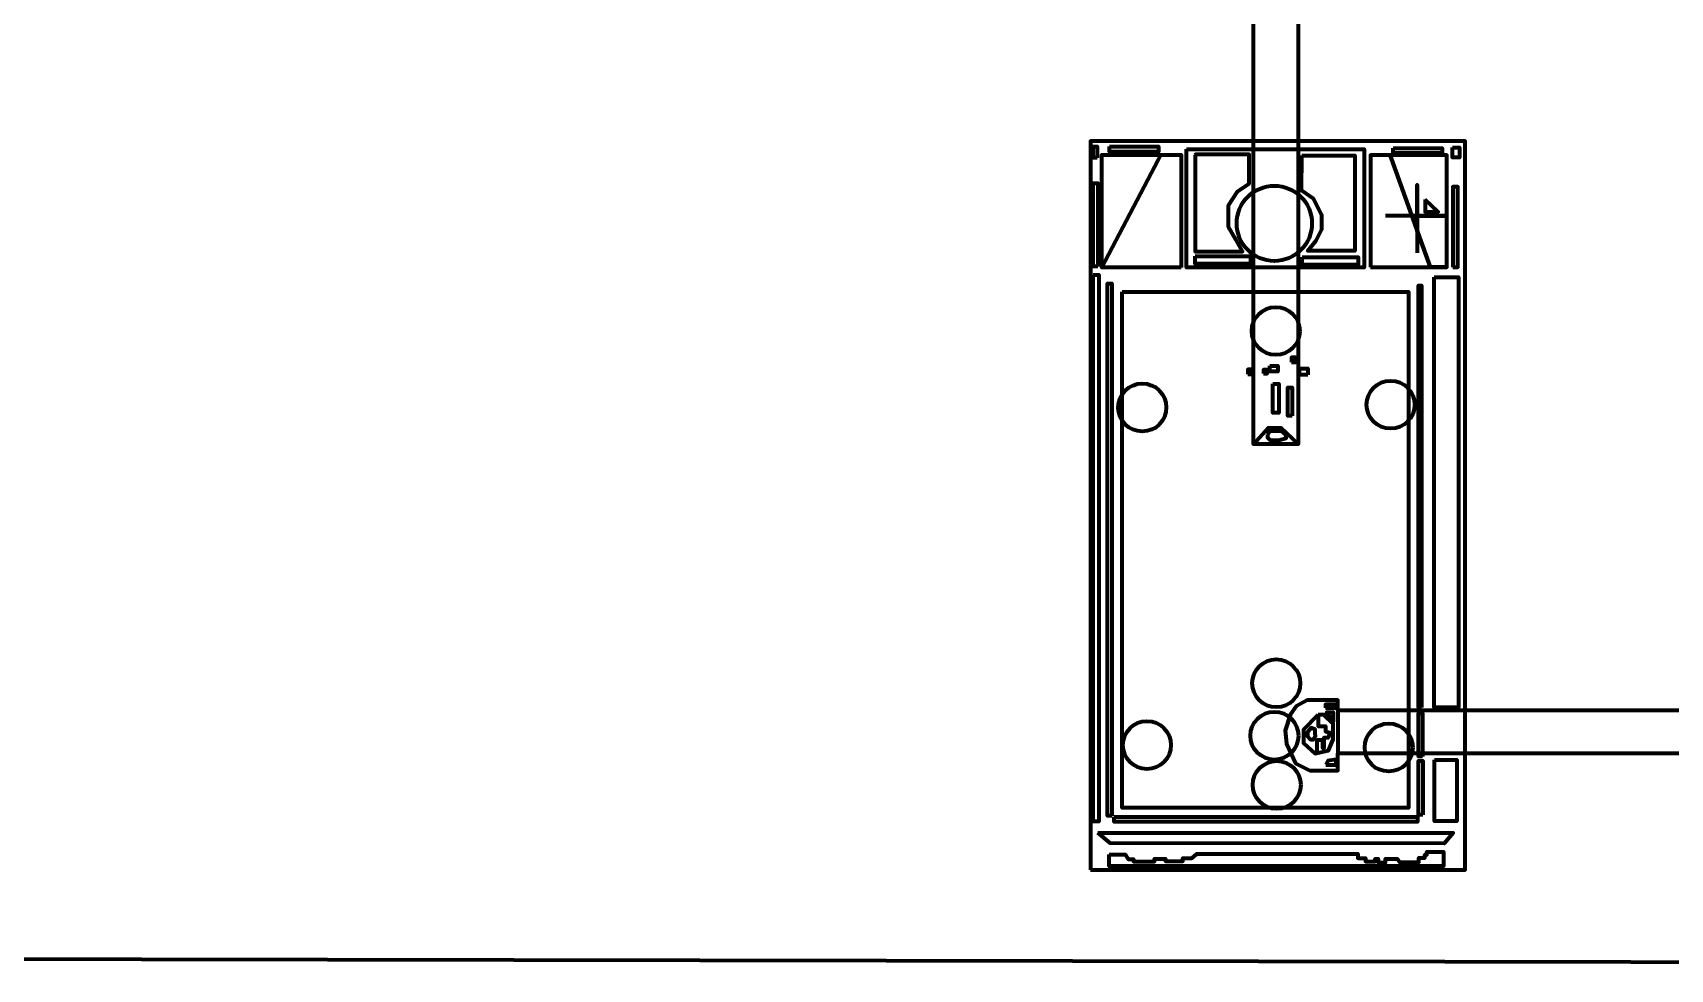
# Model space of a CAD drawing. Header units: millimetres. Extents: x 3191 to 879702, y -27549 to 222194.
# Drawn here: x 46474 to 55075, y 1110 to 6031 of the extents above; entities that cross this region are included whole.
import ezdxf

# ---------------------------------------------------------------- set-up
doc = ezdxf.new("R2010")
doc.units = ezdxf.units.MM
doc.header["$MEASUREMENT"] = 0

msp = doc.modelspace()

# ---------------------------------------------------------------- linework, layer by layer
at = {"lineweight": 211}
msp.add_lwpolyline([(46064.18765, 14914.80144), (75200.52179, 14914.80144), (75406.13696, 1109.80144), (46064.18765, 1163.30097)], close=True, dxfattribs=at)
at = {"layer": 'Defpoints', "lineweight": 211}
for points in [[(52886.53165, 7711.37774), (53120.12087, 7711.37774), (53120.12087, 3868.24831), (52886.53165, 3868.24831)], [(52029.26519, 1633.00416), (53997.2503, 1633.00416), (53997.2503, 5461.26221), (52029.26519, 5461.26221)], [(52064.07883, 5374.15812), (52043.85025, 5374.15812), (52043.85025, 5433.06923), (52064.07883, 5433.06923)], [(52129.88067, 5432.88015), (52386.06646, 5432.88015), (52386.06646, 5404.538), (52129.88067, 5404.538)], [(52534.67264, 5418.55692), (53467.00314, 5418.55692), (53467.00314, 4798.07247), (52534.67264, 4798.07247)], [(53619.63256, 5424.8356), (53876.83078, 5424.8356), (53876.83078, 5398.51802), (53619.63256, 5398.51802)], [(53931.5109, 5427.87223), (53967.96431, 5427.87223), (53967.96431, 5375.23707), (53931.5109, 5375.23707)], [(52506.38809, 4796.57745), (52088.44304, 4796.57745), (52088.44304, 5390.02816), (52506.38809, 5390.02816)], [(53500.59158, 4799.74244), (53901.12257, 4799.74244), (53901.12257, 5386.86317), (53500.59158, 5386.86317)], [(52067.72547, 4801.79849), (52044.21336, 4801.79849), (52044.21336, 5240.32882), (52067.72547, 5240.32882)], [(53932.91691, 4799.66289), (53959.69156, 4799.66289), (53959.69156, 5220.95875), (53932.91691, 5220.95875)], [(52578.79793, 4856.72636), (52870.4247, 4856.72636), (52870.4247, 4817.24999), (52578.79793, 4817.24999)], [(53141.79942, 4851.6654), (53436.46397, 4851.6654), (53436.46397, 4811.17674), (53141.79942, 4811.17674)], [(52043.57454, 4758.59462), (52073.39047, 4758.59462), (52073.39047, 1886.09049), (52043.57454, 1886.09049)], [(53835.38366, 4746.33115), (53962.18792, 4746.33115), (53962.18792, 2486.04687), (53835.38366, 2486.04687)], [(52142.64016, 1916.63045), (52118.86883, 1916.63045), (52118.86883, 4713.12901), (52142.64016, 4713.12901)], [(52196.58905, 4669.96924), (53700.85058, 4669.96924), (53700.85058, 1958.8825), (52196.58905, 1958.8825)], [(53768.88905, 2484.66783), (53753.19067, 2484.66783), (53753.19067, 4702.13134), (53768.88905, 4702.13134)], [(53086.0794, 4300.30839), (53107.54668, 4300.30839), (53107.54668, 4323.81138), (53086.0794, 4323.81138)], [(52856.81661, 4236.55811), (52875.34549, 4236.55811), (52875.34549, 4261.25429), (52856.81661, 4261.25429)], [(52937.85232, 4241.0397), (52957.27526, 4241.0397), (52957.27526, 4259.4334), (52937.85232, 4259.4334)], [(52971.82835, 4279.84426), (53014.32986, 4279.84426), (53014.32986, 4249.94686), (52971.82835, 4249.94686)], [(53171.74272, 4232.63805), (53126.72188, 4232.63805), (53126.72188, 4266.19333), (53171.74272, 4266.19333)], [(52987.56969, 4185.4316), (53019.05186, 4185.4316), (53019.05186, 4032.79797), (52987.56969, 4032.79797)], [(53088.31404, 4018.63606), (53066.27587, 4018.63606), (53066.27587, 4166.54922), (53088.31404, 4166.54922)], [(53263.79726, 2482.95301), (53317.44797, 2482.95301), (53317.44797, 2501.50184), (53263.79726, 2501.50184)], [(53328.11617, 2244.5859), (56333.79375, 2244.5859), (56333.79375, 2468.67041), (53328.11617, 2468.67041)], [(53773.01718, 2227.79328), (53752.37703, 2227.79328), (53752.37703, 2455.78223), (53773.01718, 2455.78223)], [(53265.81413, 2183.3469), (53319.46483, 2183.3469), (53319.46483, 2211.1704), (53276.7056, 2205.12168)], [(53775.081, 1921.40048), (53752.37703, 1921.40048), (53752.37703, 2205.09739), (53775.081, 2205.09739)], [(53836.64483, 2209.63771), (53954.24233, 2209.63771), (53954.24233, 1887.16027), (53836.64483, 1887.16027)], [(52154.86073, 1911.5405), (53746.58716, 1911.5405), (53746.58716, 1885.0725), (52154.86073, 1885.0725)], [(52068.85528, 1825.87567), (53935.44223, 1825.87567), (53886.73442, 1771.0996), (52132.28812, 1771.82206)]]:
    msp.add_lwpolyline(points, close=True, dxfattribs=at)
for points in [[(52088.44304, 4796.57745), (52386.07046, 5364.70751), (52399.33524, 5390.02816)], [(52579.50818, 5389.1145), (52579.50818, 4881.709), (52828.28531, 4881.709), (52792.58611, 4944.15904), (52754.75944, 5010.33073), (52754.75944, 5123.42521), (52804.06096, 5197.97516), (52863.83268, 5238.26483), (52863.83268, 5391.35195), (52580.60951, 5391.35195), (52579.50818, 5389.1145)], [(53139.80303, 5386.3522), (53417.25381, 5386.3522), (53417.25381, 4885.30592), (53171.1938, 4885.30592), (53215.74763, 4939.96566), (53245.11304, 4998.67406), (53245.11304, 5072.56559), (53201.57164, 5158.60387), (53137.77817, 5201.11686), (53139.80303, 5386.3522)], [(53901.12257, 4799.74244), (53815.63357, 4799.74244), (53609.82694, 5369.45524), (53603.53839, 5386.86317)], [(53815.63357, 4799.74244), (53746.34772, 4991.53915), (53746.34772, 5231.86274), (53746.34772, 4874.00915)], [(53787.14373, 5154.54256), (53787.14373, 5089.11785), (53856.55974, 5089.11785), (53787.14373, 5154.54256)], [(53746.34772, 4991.53915), (53746.34772, 5069.29206), (53901.12257, 5069.29206), (53578.89619, 5069.29206)], [(52886.53165, 3868.24831), (52962.38335, 3954.1208), (53030.0712, 3954.1208), (53120.12087, 3868.24831)], [(52958.83829, 3920.32782), (52958.83829, 3904.11973), (52973.97094, 3890.07309), (53019.37089, 3890.07309), (53057.20351, 3900.87832), (53057.20351, 3916.23439), (53032.66036, 3937.89313), (52975.78501, 3937.89313), (52958.83829, 3920.32782)], [(53328.11617, 2468.67041), (53328.11617, 2522.96439), (53167.94224, 2522.96439), (53110.20287, 2492.18158), (53079.40847, 2450.49651), (53052.68675, 2363.56018), (53058.9696, 2295.72926), (53107.80341, 2191.30422), (53181.55733, 2154.56661), (53329.56914, 2154.56661), (53328.11617, 2244.5859)], [(53225.07176, 2446.25827), (53148.83147, 2368.03012), (53148.83147, 2297.46342), (53208.1297, 2243.02621), (53280.33626, 2259.96207), (53304.13606, 2316.41543), (53304.13606, 2399.4825), (53255.32623, 2446.25827), (53225.07176, 2446.25827)], [(53225.07176, 2446.25827), (53225.07176, 2386.98214), (53264.60391, 2386.98214), (53264.60391, 2359.96525), (53286.38685, 2353.51335), (53278.72246, 2325.6901), (53255.72931, 2325.6901), (53255.72931, 2272.05925), (53250.08178, 2272.05925), (53250.08178, 2313.18973), (53219.02117, 2313.18973), (53219.02117, 2253.51042), (53208.1297, 2243.02621)], [(53271.05808, 2439.80637), (53271.05808, 2461.17797), (53288.40371, 2461.17797), (53304.53963, 2461.17797), (53304.53963, 2438.59683), (53304.53963, 2409.16035), (53287.194, 2426.09621), (53287.194, 2439.40319), (53271.05808, 2439.80637)], [(53208.93634, 2348.27125), (53208.93634, 2370.44946), (53189.57384, 2378.1109), (53170.21084, 2355.52975), (53170.21084, 2334.56133), (53185.53961, 2317.22204), (53201.27196, 2317.22204), (53211.75985, 2333.75472), (53208.93634, 2348.27125)], [(52128.12853, 1712.57096), (52212.35886, 1712.57096), (52226.91695, 1688.66256), (52254.99372, 1688.66256), (52254.99372, 1676.18871), (52366.26143, 1676.18871), (52366.26143, 1690.74166), (52424.49478, 1690.74166), (52424.49478, 1677.22826), (52514.96451, 1677.22826), (52514.96451, 1693.86006), (52562.79887, 1693.86006), (52587.75595, 1716.72891), (53433.17945, 1716.72891), (53433.17945, 1692.82051), (53474.77492, 1692.82051), (53474.77492, 1676.18871), (53525.72897, 1676.18871), (53525.72897, 1690.74166), (53540.28706, 1690.74166), (53540.28706, 1670.99121), (53579.80273, 1670.99121), (53579.80273, 1689.70211), (53641.15578, 1689.70211), (53652.59467, 1673.07006), (53753.46289, 1673.07006), (53753.46289, 1695.93891), (53785.69926, 1695.93891), (53785.69926, 1710.49186), (53785.69926, 1710.49186), (53796.09825, 1710.49186), (53796.09825, 1726.08436), (53883.44828, 1726.08436), (53883.44828, 1652.28031), (52128.12853, 1652.28031), (52128.12853, 1712.57096)]]:
    msp.add_lwpolyline(points, dxfattribs=at)
for centre, radius in [((52995.31499, 5029.21848), 197.79753), ((53003.06079, 4463.60341), 126.05026), ((52301.71676, 4061.7314), 126.05026), ((53606.07591, 4076.49226), 126.05026), ((53005.60809, 2612.41149), 126.05026), ((52326.35668, 2287.67331), 126.05026), ((52995.76401, 2336.8761), 126.05026), ((53596.2618, 2275.37268), 126.05026), ((53008.06899, 2078.56179), 126.05026)]:
    msp.add_circle(centre, radius, dxfattribs=at)

doc.saveas('drawing.dxf')
